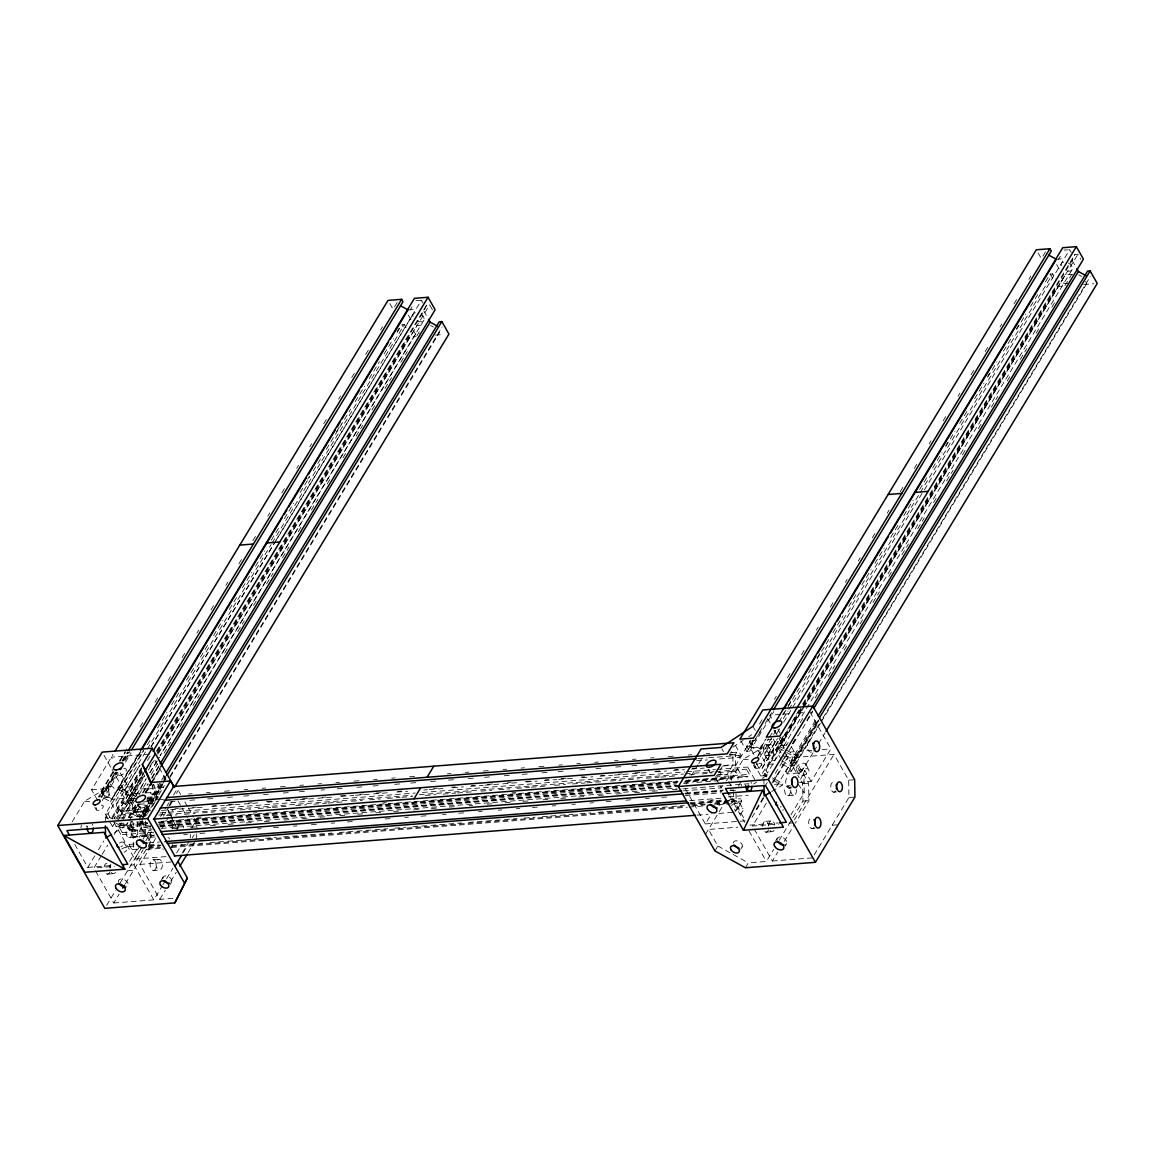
<?xml version="1.0" encoding="UTF-8"?>
<svg xmlns="http://www.w3.org/2000/svg" width="1155" height="1155" viewBox="0 0 1155 1155"><rect width="100%" height="100%" fill="white"/><g stroke="black" fill="none" stroke-linecap="round" stroke-linejoin="round"><path stroke-width="0.75" stroke-dasharray="5 3.75" d="M141.863 771.266L113.926 818.794L142.816 771.092M157.86 796.315L145.732 816.311L142.744 816.556L133.691 811.489L127.425 800.444L143.234 772.912M157.253 751.198L423.856 311.056L426.628 305.064L429.617 304.833L432.548 309.988M756.294 763.267L759.225 768.422L762.228 768.191L779.899 737.583M781.213 759.499L775.727 749.826L799 709.993M775.727 749.826L1072.158 260.438L1074.915 254.461L1077.918 254.216L1080.849 259.37M99.749 796.474L103.604 788.851L100.009 796.344M142.931 839.295L145.602 834.892L139.524 826.042L143.105 818.563M143.826 817.061L145.256 814.058L145.342 819.27M141.95 821.422L139.524 826.042M144.823 815.43L146.252 812.427M757.175 757.362L762.199 746.866L750.187 747.805L754.114 754.706M811.113 781.502L804.847 770.457L799.116 782.44L811.113 781.502L830.878 748.873L809.973 712.058M141.444 767.815L123.614 798.336L111.616 799.274L102.521 794.322L100.961 791.55L113.075 771.554M144.736 774.904L117.579 820.83L144.62 776.189M158.596 753.103L416.926 325.522L422.08 325.132M760.452 731.274L754.85 740.499L749.249 740.947L750.822 743.705L759.903 748.671L771.915 747.733L776.694 738.752M1068.476 263.095A6.165 3.898 31.2 0 1 1072.172 269.606L767.44 772.969L765.881 770.212L768.797 764.307L802.35 708.91M804.097 707.105L1065.228 274.919L1075.522 274.11M72.231 821.768L84.676 801.209L102.607 790.482M97.814 800.733L91.591 789.789L113.031 754.388M119.6 760.77L127.05 748.469M140.102 726.914L142.902 722.308M155.015 702.298L157.816 697.678M168.067 680.743L171.806 674.592M182.057 657.671L185.782 651.507M196.971 633.041L198.833 629.966M210.946 609.956L213.747 605.336M225.86 585.34L227.737 582.25M238.912 563.784L242.651 557.634M252.902 540.699L256.627 534.548M267.816 516.083L269.678 513.008M281.791 492.997L284.592 488.377M296.705 468.367L298.582 465.292M309.757 446.826L311.619 443.751M323.747 423.741L327.471 417.59M338.66 399.11L340.523 396.035M351.712 377.57L355.437 371.419M365.687 354.484L369.427 348.334M380.601 329.868L382.478 326.778M394.591 306.782L397.392 302.162M113.291 772.32L98.377 796.95L101.38 796.719L110.418 801.772L116.684 812.817M119.817 761.549L125.404 752.309M91.591 789.789L105.192 788.721L115.457 771.8M121.982 761.03L127.57 751.79M102.521 794.322L115.572 772.767M123.036 760.452L127.685 752.757M101.38 796.719L116.294 772.089M122.82 761.318L128.407 752.078M101.496 797.686L116.41 773.056M123.874 760.755L129.461 751.515M100.961 791.55L106.563 791.117L117.738 772.652M125.202 760.337L129.865 752.641M102.232 800.559L119.008 772.854M125.534 762.083L131.136 752.858M139.885 765.058L124.971 789.674L119.369 790.121L117.998 787.724L139.437 752.324M111.616 799.274L140.506 751.573M110.418 801.772L140.246 752.526M133.403 798.986L124.697 798.076L118.618 789.226L119.6 787.595L137.878 797.701L131.612 786.656L141.863 769.735M119.369 790.121L143.595 750.1M307.663 479.238L309.526 476.163M336.553 431.537L341.216 423.842M397.147 331.499L399.009 328.424M410.198 309.959L412.061 306.884M127.974 822.461L126.112 825.536L112.497 826.605L105.394 814.087L143.61 750.981M147.335 744.831L151.074 738.666M157.6 727.895L166.912 712.505M171.575 704.81L179.963 690.964M186.489 680.194L195.816 664.804M200.479 657.108L208.867 643.263M213.531 635.568L222.843 620.177M229.369 609.392L237.757 595.547M242.42 587.852L251.747 572.461M255.472 566.311L264.798 550.921M271.324 540.15L279.712 526.29M284.375 518.595L293.688 503.205M300.213 492.434L309.54 477.044M313.265 470.894L322.591 455.503M326.316 449.353L350.557 409.332M355.22 401.637L364.532 386.246M369.196 378.551L379.446 361.63M384.11 353.935L393.436 338.545M397.161 332.38L400.886 326.23M105.293 820.656L106.231 815.56L112.324 818.924M105.394 814.087L107.993 813.885L146.209 750.779M147.147 749.249L271.122 544.554M272.06 543.023L404.423 324.483L407.354 329.637M151.074 746.592L275.049 541.912M275.973 540.367L421.402 300.286L422.961 303.043M116.669 803.649L139.972 765.173M151.161 746.708L413.1 314.261M141.69 768.248L110.923 819.039L107.993 813.885M112.237 818.635L124.697 798.076M147.465 760.495L151.19 754.345M156.286 751.371L426.628 305.064M115.731 819.169L145.487 770.039M127.425 800.444L143.278 774.283M74.728 844.377L87.794 867.376L94.912 855.638M98.478 849.762L103.806 840.956M112.497 826.605L144.202 774.269M157.253 752.728L408.928 337.202L415.742 336.668M149.977 766.53L153.702 760.365M157.427 754.215L429.617 304.833M148.345 770.039L153.933 760.799M127.44 809.612L146.093 778.831M149.818 772.666L159.13 757.29M423.871 320.209L160.069 755.745L415.583 334.185L419.785 333.853M121.939 818.967L146.18 778.946M149.905 772.796L159.231 757.406M101.279 855.826L93.902 868.011L114.778 866.38M102.203 854.31L107.733 845.171M114.186 834.516L134.485 801.021M138.918 794.77L147.306 780.91M151.031 774.76L157.556 763.989M164.082 753.219L170.608 742.434M179.935 727.044L183.659 720.893M192.986 705.503L199.512 694.733M224.676 653.181L228.401 647.017M237.728 631.641L244.254 620.856M253.566 605.465L257.305 599.315M266.617 583.925L273.143 573.154M282.47 557.764L288.995 546.994M298.322 531.603L302.047 525.438M311.374 510.048L317.899 499.278M327.212 483.887L330.936 477.737M343.064 457.727L346.789 451.576M356.115 436.186L362.641 425.415M371.953 410.025L375.693 403.86M385.005 388.47L391.531 377.699M400.857 362.309L407.383 351.539M416.71 336.148L420.434 329.998M153.341 832.235L120.986 834.762L122.271 832.64L119.34 827.485L120.827 825.031L147.782 822.938M142.455 793.023L148.042 783.783M151.767 777.633L159.231 765.317M128.479 816.989L135.944 804.674M143.393 792.359L148.057 784.664M151.781 778.513L159.246 766.198M129.346 817.206L132.738 811.619L132.608 801.296L131.049 798.538L134.644 798.249M114.547 832.654L123.527 827.298L124.509 825.666L119.947 823.14M133.691 811.489L138.355 803.793M144.88 793.023L150.482 783.783M151.406 782.253L159.794 768.393M120.495 814.925L132.507 813.986L138.095 804.746M145.559 792.446L160.473 767.815M128.912 820.916L139.163 803.995M145.689 793.225L151.276 783.985L153.644 788.057L151.421 783.133M152.215 782.44L160.603 768.595M164.255 775.77L142.816 811.157L145.732 816.311M140.347 817.523L162.725 780.592M163.663 779.048L165.526 775.972M165.916 777.098L145.415 810.954L147.19 814.087M142.744 816.556L162.306 784.231M163.245 782.686L166.046 778.08M142.527 817.408L163.028 783.552M143.162 821.71L137.561 822.143L138.918 824.54L140.78 821.465M141.719 819.92L163.158 784.519M134.355 843.987L128.956 844.421L127.671 846.543L134.861 845.98M158.784 794.77L164.385 785.53M169.973 776.304L442.163 326.923M152.474 806.32L156.214 800.155M170.189 777.07L439.593 332.308L436.792 332.524M150.612 826.561L141.617 827.254L135.684 837.043L153.658 835.643M128.956 844.421L131.887 849.575L133.374 847.12L133.143 836.783L126.877 825.738L120.827 825.031M129.591 861.327L136.709 849.575M140.145 845.561L137.373 850.138L135.814 847.38M155.015 836.956L147.826 837.519L146.468 835.123L149.24 830.561L147.667 827.803L141.617 827.254M106.621 905.347L115.717 890.332M120.25 882.824L139.654 850.787M113.869 822.245L134.788 859.046L141.502 847.958M145.848 840.782L151.392 831.643M160.603 816.426L166.147 807.287M167.071 805.757L168.904 802.711M173.524 795.102L176.282 790.54L178.289 790.381L180.642 794.525M169.063 805.613L171.835 801.036M176.441 793.427L178.289 790.381M130.443 865.153L133.922 864.878L143.148 849.661M148.677 840.522L153.283 832.914M163.433 816.166L168.962 807.027M169.886 805.511L174.492 797.888M95.634 871.058L113.767 902.979L119.153 894.086M125.447 883.705L147.522 847.25M148.461 845.705L150.323 842.616L150.035 825.262M172.889 898.359L159.794 899.384L139.928 864.416L155.607 838.53M162.061 827.875L168.514 817.22M172.557 819.039L170.363 814.174L173.12 809.612M176.6 852.967L181.985 844.06M191.874 827.745L194.56 823.298L197.707 828.828M161.556 879.648L163.028 877.194M113.767 902.979L153.788 899.861L162.018 886.275M162.927 884.773L165.67 880.24M166.58 878.724L172.976 868.17M182.115 853.083L189.434 841.013M183.327 852.549L187.817 845.142M192.308 837.722L194.112 834.762M159.794 899.384L165.281 890.332M170.752 881.279L176.239 872.227M188.121 852.607L195.44 840.537M170.175 884.412L171.647 881.958M686.229 784.173L690.719 776.752M691.614 775.265L697.909 764.884M698.804 763.412L704.189 754.504M720.388 769.721L722.222 766.675M729.469 754.72L731.317 751.674L732.891 754.432L733.006 764.754L727.073 774.543L716.288 775.38M684.02 782.253L727.145 778.874L721.095 778.167L719.623 780.621L692.654 782.729M754.821 779.567L747.718 767.05L746.433 769.172L749.35 774.326L747.877 776.766L741.828 776.059L735.547 765.014L735.331 754.677L736.803 752.237L739.734 757.391L718.165 759.066M759.499 724.012L762.3 719.392M774.428 699.396L776.29 696.306M787.465 677.841L791.204 671.69M801.455 654.755L805.179 648.605M816.368 630.139L818.231 627.064M830.358 607.054L833.145 602.434M845.272 582.423L847.135 579.348M858.309 560.882L860.186 557.807M872.299 537.797L876.024 531.647M887.213 513.181L889.076 510.091M900.265 491.626L903.99 485.475M914.24 468.54L917.98 462.39M929.154 443.924L931.031 440.849M943.144 420.839L945.945 416.219M958.058 396.208L959.921 393.133M971.11 374.668L974.834 368.517M985.085 351.582L988.824 345.432M1000.013 326.952L1001.876 323.876M1013.989 303.88L1016.79 299.261M1028.903 279.25L1030.765 276.175M1042.893 256.165L1045.679 251.545M683.515 790.843L721.254 787.898L722.539 785.775M739.734 757.391L741.019 755.269L734.797 744.311M740.774 740.745L746.996 751.688L749.595 751.486L746.679 746.332L750.404 740.182M726.307 780.939L750.49 741.019M750.822 743.705L752.685 740.629M746.679 746.332L749.667 746.101L753.407 739.951M746.996 751.688L753.522 740.918M730.826 779.784L743.271 759.225L761.203 748.498L762.199 746.866M750.187 747.805L762.762 727.044M765.115 723.579L771.641 712.808M685.305 788.663L705.344 823.948L711.624 813.568M717.024 804.674L721.514 797.253M749.595 751.486L773.836 711.48M705.517 834.358L718.352 813.149M719.262 811.676L726.437 799.809M759.903 748.671L765.505 739.431M764.985 762.199L758.72 751.154L766.169 738.854M738.507 785.992L741.048 781.791M782.57 714.887L784.433 711.798M788.172 705.647L791.897 699.497M817.061 657.946L819.862 653.326M945.7 445.556L947.576 442.481M987.655 376.313L989.517 373.224M1016.544 328.598L1018.421 325.522M1058.5 259.341L1060.362 256.266M758.359 755.774L768.609 738.854M769.533 737.309L773.273 731.158M778.86 721.918L799.361 688.062M804.024 680.367L813.351 664.977M817.076 658.826L829.203 638.816M832.928 632.651L843.179 615.731M848.766 606.49L857.169 592.645M861.818 584.95L871.144 569.559M874.869 563.409L884.196 548.019M890.722 537.248L899.11 523.388M903.773 515.693L913.085 500.303M919.611 489.532L928.014 475.687M932.663 467.992L941.989 452.601M945.714 446.436L955.041 431.046M959.704 423.351L968.092 409.505M974.618 398.735L983.945 383.344M987.669 377.194L996.982 361.804M1003.507 351.019L1012.834 335.629M1016.559 329.478L1025.885 314.088M1030.549 306.393L1038.937 292.547M1045.463 281.777L1050.126 274.082L1052.725 273.879L1055.656 279.034M733.454 791.651L733.642 800.256L732.169 802.711L729.238 797.556M760.019 757.117L775.871 730.956M783.321 718.641L787.984 710.946M788.923 709.401L919.423 493.95M920.347 492.405L1052.725 273.879M764.971 753.046L773.359 739.186M777.084 733.035L779.885 728.415M783.61 722.265L923.336 491.294M924.375 489.879L1069.689 249.668L1071.263 252.44M717.89 804.818L737.655 803.274L740.427 798.697L741.784 801.094L735.056 812.182M759.225 768.422L776.925 739.186M771.915 747.733L777.503 738.493M762.228 768.191L780.867 737.41M802.725 703.843L1074.915 254.461M714.916 850.932L717.89 846.038L708.477 829.463L737.857 827.168M753.695 763.469L760.799 775.987L1057.229 286.599L1064.029 286.065M803.288 707.365L1065.228 274.919M778.484 743.849L781.487 743.618L1077.918 254.216M765.881 770.212L803.158 708.65M763.975 783.884L763.83 775.207L764.827 773.576L770.919 776.94M786.281 745.697L788.143 742.607M800.256 722.611L803.995 716.447M815.185 697.981L818.909 691.831M828.222 676.44L834.747 665.67M844.074 650.279L847.799 644.115M859.926 624.119L863.651 617.954M872.978 602.564L879.504 591.793M888.816 576.403L892.555 570.252M901.867 554.862L908.393 544.092M917.72 528.701L924.245 517.916M933.558 502.541L937.297 496.376M946.609 480.985L953.135 470.215M962.462 454.825L966.186 448.674M978.314 428.664L982.039 422.513M991.365 407.123L997.877 396.338M1007.203 380.948L1010.928 374.798M1020.255 359.407L1026.781 348.637M1036.107 333.246L1039.832 327.096M1051.945 307.086L1055.684 300.935M1064.997 285.545L1071.522 274.76M765.505 785.472L767.281 782.527M792.243 743.95L795.983 737.785M784.534 757.218L780.794 763.368L789.89 768.335L791.449 771.092L785.848 771.526L787.219 773.922L800.819 772.868L812.932 752.858M792.922 743.372L797.585 735.677M806.897 720.287L812.499 711.047M775.337 773.388L812.629 711.827M756.178 809.251L763.296 797.513M772.002 783.133L790.857 751.992L811.734 750.36M752.035 817.365L764.018 797.571M773.244 782.339L787.999 757.983L834.011 754.388L848.651 780.159L848.939 797.513L814.174 854.917M781.993 760.871L791.031 765.938L794.034 765.707L791.103 760.553L817.206 717.457M766.328 803.187L752.497 826.027L778.6 823.991M776.478 786.44L794.005 757.521L808.63 783.278L808.919 800.646L795.217 823.284M785.848 771.526L817.552 719.204M791.103 760.553L793.716 760.351L817.942 720.33M791.031 765.938L818.996 719.767M740.716 849.3L742.203 846.846M789.89 768.335L818.78 720.619M787.219 773.922L818.909 721.601M771.656 791.565L782.123 785.313L783.104 783.682L772.435 777.791M794.034 765.707L821.999 719.536M822.938 717.991L1090.464 276.305M791.449 771.092L820.353 723.391M821.292 721.846L1087.88 281.704L1085.079 281.921M813.871 751.313L817.596 745.163M818.534 743.618L825.06 732.848M745.394 867.766L748.353 862.872L766.357 861.471L773.677 849.401M804.847 770.457L803.851 772.089L804.198 792.922L790.857 814.939M775.698 840.854L777.171 838.415M779.163 840.349L791.955 819.213M792.864 817.711L802.927 801.108L802.638 783.754L800.054 779.206M794.366 819.862L834.011 754.388M754.229 829.073L772.363 861.009L777.849 851.942M784.245 841.389L794.293 824.785M785.169 846.095L786.656 843.655M732.891 747.184L743.026 740.456M748.83 736.616L751.717 734.696M753.71 784.057L756.583 782.152M762.314 778.34L768.061 774.543M772.623 779.105L776.925 776.261L775.366 773.489M415.8 300.719L421.402 300.286M1064.087 250.115L1068.288 249.783M408.047 309.887L416.623 309.208M1056.334 259.269L1064.91 258.605M404.423 324.483L401.825 324.685L404.495 329.377M1068.072 283.249L1063.87 283.581L1062.311 280.809M435.348 335.138L443.852 334.474M1083.65 284.534L1093.843 283.74M149.63 754.172L111.356 757.16L113.97 761.766M789.082 713.689L769.952 715.176L772.565 719.782M797.787 713.01L804.746 712.462M105.841 786.945L111.833 786.483M117.998 787.724L131.612 786.656M767.656 739.503L771.858 739.171M163.649 787.277L133.633 789.616L136.304 794.308M139.221 793.427L132.262 793.976L120.062 772.493M146.18 792.893L160.097 791.796M130.197 794.467L133.186 794.221L134.659 796.806M766.429 744.816L770.428 744.499M106.015 797.744A5.428 3.147 85.5 0 0 108.628 789.933A5.428 3.147 85.5 0 0 103.142 789.37A5.428 3.147 85.5 0 0 106.015 797.744L112.021 797.282A5.428 3.147 85.5 0 0 114.619 789.457A5.428 3.147 85.5 0 0 109.147 788.894A5.428 3.147 85.5 0 0 112.021 797.282M152.041 794.164L156.041 793.846M785.053 745.091L778.196 745.625L784.288 748.989M147.219 797.268L158.004 796.43M188.554 794.048L192.149 793.759M206.528 792.633L210.123 792.359M224.503 791.233L229.888 790.814M244.268 789.688L247.863 789.414M262.243 788.288L265.838 788.013M280.217 786.887L285.603 786.468M299.982 785.342L303.577 785.068M317.957 783.942L321.552 783.653M335.932 782.541L339.527 782.253M353.906 781.141L359.292 780.708M373.671 779.596L377.266 779.307M391.646 778.181L395.241 777.907M409.606 776.781L415.006 776.362M447.36 773.836L450.955 773.561M465.321 772.435L468.916 772.161M483.295 771.035L488.695 770.616M503.075 769.49L506.67 769.201M521.035 768.089L524.63 767.801M539.01 766.689L544.409 766.256M558.789 765.144L562.384 764.855M576.749 763.729L580.344 763.455M594.724 762.329L598.319 762.055M614.503 760.784L618.098 760.51M632.464 759.384L636.059 759.109M650.438 757.983L654.033 757.709M668.413 756.583L673.813 756.164M688.178 755.038L691.773 754.749M706.153 753.638L709.748 753.349M147.32 798.249L158.105 797.412M731.418 752.656L736.803 752.237M147.58 798.538L158.018 797.73M134.11 800.141L126.92 800.704L128.277 803.1L133.662 802.682M146.685 799.159L157.47 798.322M146.988 800.17L159.563 799.188M729.296 754.706L732.891 754.432M147.638 800.559L156.618 799.866M158.423 799.722L163.808 799.303M729.931 755.096L735.331 754.677M142.541 801.989L155.232 800.992M697.894 758.633L706.99 757.925M708.665 757.796L741.019 755.269M822.187 749.552L830.878 748.873M139.466 804.255L153.846 803.129M170.016 801.859L177.206 801.31M189.781 800.328L195.181 799.895M207.756 798.914L214.946 798.365M227.521 797.369L232.92 796.95M243.705 796.113L250.895 795.55M263.47 794.568L270.66 794.005M283.235 793.023L288.635 792.604M299.419 791.767L306.609 791.204M320.975 790.078L324.569 789.803M337.159 788.822L344.349 788.259M356.924 787.277L362.324 786.858M373.108 786.006L380.284 785.443M394.664 784.332L400.063 783.913M410.848 783.061L418.038 782.498M430.613 781.516L435.998 781.098M448.588 780.116L455.777 779.553M468.353 778.571L473.752 778.152M484.523 777.315L491.712 776.752M504.302 775.77L509.687 775.351M522.277 774.37L529.466 773.807M542.042 772.825L547.427 772.406M558.212 771.554L565.401 770.991M579.781 769.88L585.181 769.461M595.951 768.609L603.141 768.046M615.731 767.064L621.116 766.646M631.901 765.808L639.09 765.245M653.47 764.119L658.855 763.7M669.64 762.863L676.83 762.3M696.609 760.755L707.38 759.918M766.617 755.615A5.428 3.147 85.5 0 0 769.216 747.79A5.428 3.147 85.5 0 0 763.744 747.227A5.428 3.147 85.5 0 0 766.617 755.615L770.616 755.298A5.428 3.147 85.5 0 0 773.215 747.487A5.428 3.147 85.5 0 0 767.743 746.924A5.428 3.147 85.5 0 0 770.616 755.298M149.341 808.904L120.596 811.142L121.954 813.539L150.713 811.301M132.738 811.619L150.699 810.218M724.026 765.462L733.006 764.754M135.121 804.992L135.279 811.878L149.645 810.752M174.809 808.789L178.404 808.514M192.784 807.388L196.379 807.114M212.549 805.843L216.144 805.569M228.733 804.587L234.119 804.154M248.498 803.043L252.093 802.754M266.473 801.642L271.858 801.209M286.238 800.097L289.833 799.809M302.422 798.827L307.808 798.408M322.187 797.282L325.782 797.008M340.162 795.882L345.547 795.463M359.927 794.337L363.522 794.062M376.097 793.081L381.497 792.662M397.667 791.392L401.261 791.117M433.616 788.591L437.211 788.302M451.591 787.19L455.185 786.901M471.356 785.645L474.95 785.357M487.526 784.375L492.925 783.956M507.305 782.83L510.9 782.556M525.265 781.43L530.665 781.011M545.044 779.885L548.639 779.611M561.215 778.629L566.614 778.21M580.979 777.084L584.574 776.795M600.759 775.539L604.354 775.25M618.734 774.139L622.328 773.85M634.904 772.868L640.289 772.45M654.668 771.323L660.068 770.905M674.448 769.779L678.043 769.504M692.408 768.378L696.003 768.104M722.972 765.996L735.547 765.014M161.498 810.449L168.673 809.886M170.478 809.756L186.648 808.486M188.453 808.356L204.623 807.085M211.813 806.522L224.388 805.54M226.192 805.396L242.362 804.14M244.167 803.995L260.337 802.739M267.527 802.176L278.312 801.339M285.502 800.776L298.077 799.794M299.881 799.65L316.051 798.394M317.856 798.249L334.026 796.979M341.216 796.416L353.791 795.434M355.596 795.304L371.766 794.034M373.57 793.904L389.74 792.633M396.93 792.07L407.715 791.233M423.885 789.962L427.48 789.688M429.285 789.544L445.455 788.288M452.644 787.724L463.429 786.887M470.619 786.324L483.194 785.342M484.999 785.198L501.169 783.942M502.959 783.797L519.144 782.527M526.334 781.964L537.118 781.126M544.308 780.563L556.883 779.582M558.673 779.452L574.858 778.181M582.048 777.618L592.833 776.781M600.023 776.218L612.598 775.236M614.388 775.092L630.572 773.836M632.363 773.691L648.547 772.435M655.722 771.872L666.507 771.02M673.697 770.472L684.482 769.62M691.672 769.057L704.261 768.075M768.797 764.307L773.937 763.903M160.025 812.932L415.223 793.009M422.412 792.446L684.814 771.959M686.604 771.814L715.364 769.577M717.154 769.432L747.718 767.05M119.182 818.101L126.371 817.552M128.176 817.408L144.346 816.137M158.726 815.026L412.147 795.261M419.323 794.683L683.529 774.081M685.319 773.908L714.079 771.699M715.869 771.554L746.433 769.172M166.464 815.675L177.249 814.824M184.425 814.261L195.209 813.423M202.399 812.86L214.989 811.878M222.179 811.315L232.964 810.478M240.139 809.915L250.924 809.077M258.114 808.514L270.703 807.533M272.493 807.388L288.678 806.132M295.853 805.569L306.638 804.732M313.828 804.169L326.417 803.187M328.208 803.043L344.392 801.772M351.568 801.224L362.352 800.372M369.542 799.809L380.327 798.971M387.517 798.408L400.092 797.426M401.897 797.297L412.681 796.445M425.257 795.463L436.041 794.626M443.231 794.062L455.806 793.081M457.611 792.936L473.781 791.68M480.971 791.117L491.756 790.28M498.946 789.717L509.73 788.865M516.92 788.316L529.495 787.335M531.3 787.19L547.47 785.92M554.66 785.357L565.445 784.519M572.635 783.956L585.21 782.975M587.014 782.845L603.184 781.574M610.374 781.011L621.159 780.174M628.349 779.611L639.134 778.773M646.324 778.21L658.899 777.228M660.703 777.084L676.873 775.828M689.448 774.846L694.848 774.413M702.038 773.864L711.018 773.157M718.208 772.594L734.378 771.338M717.428 774.283L727.073 774.543M119.153 823.587L124.754 823.14L126.112 825.536M197.606 817.394L201.201 817.119M253.32 813.048L256.915 812.759M382.724 802.942L386.319 802.667M512.127 792.835L515.722 792.561M641.516 782.744L645.111 782.455M715.205 776.983L749.35 774.326M146.945 822.504L141.545 822.923L147.595 823.631M161.31 821.378L677.119 781.112M686.113 780.405L741.828 776.059M158.567 822.086L677.971 781.545M685.146 780.982L721.095 778.167M158.379 822.793L677.783 782.238M684.973 781.675L747.877 776.766M138.918 824.54L147.421 823.876M760.799 775.987L767.599 775.453M126.877 825.738L146.642 824.208M159.231 823.212L676.83 782.816M119.34 827.485L148.533 825.377M158.885 824.396L676.484 783.985M683.673 783.422L690.863 782.859M128.855 827.933L134.846 827.456M174.867 824.338L180.873 823.876M159.592 825.854L677.191 785.443M159.939 825.998L677.537 785.602M160.242 826.821L677.855 786.411M130.298 830.041L134.298 829.738A5.428 3.147 85.5 0 0 136.911 821.912M131.049 820.945A6.165 3.581 85.5 0 0 134.312 830.474L152.287 829.073M161.267 828.366L677.075 788.1M122.271 832.64L151.031 830.387M172.586 828.713L179.79 828.178M190.561 827.298L195.96 826.908M210.326 825.767L215.74 825.363M228.3 824.352L235.505 823.818M246.275 822.952L253.479 822.418M264.25 821.552L269.649 821.162M284.014 820.007L289.414 819.617M301.989 818.606L309.194 818.072M319.964 817.206L327.168 816.672M339.729 815.661L345.128 815.271M357.704 814.261L363.103 813.856M375.678 812.846L382.882 812.312M393.653 811.445L399.053 811.055M413.418 809.9L420.622 809.366M431.393 808.5L436.792 808.11M449.367 807.1L456.557 806.565M469.132 805.555L472.742 805.309M487.107 804.154L494.311 803.62M505.082 802.754L510.481 802.35M523.056 801.353L530.246 800.819M542.821 799.809L548.221 799.404M560.796 798.394L567.986 797.86M578.771 796.993L584.17 796.604M598.535 795.449L603.935 795.059M616.51 794.048L621.91 793.658M634.485 792.648L641.675 792.113M652.445 791.247L657.859 790.857M672.224 789.702L681.219 789.024M683.009 788.865L749.508 783.696M774.529 784.346L783.104 783.682M146.468 835.123L153.658 834.56M685.637 793.037L723.377 790.092M802.638 783.754L808.63 783.278M848.651 780.159L854.657 779.697M133.143 836.783L154.712 835.108M684.901 793.716L722.64 790.771M729.83 790.208L733.425 789.919M787.45 785.949L790.439 785.718M129.013 837.75A4.923 2.859 85.5 0 0 131.381 830.647A4.923 2.859 85.5 0 0 126.4 830.127A4.923 2.859 85.5 0 0 129.013 837.75L135.005 837.288A4.923 2.859 85.5 0 0 137.387 830.171A4.923 2.859 85.5 0 0 132.406 829.665A4.923 2.859 85.5 0 0 135.005 837.288M685.637 794.12L721.586 791.305M730.566 790.612L735.966 790.179M183.775 834.718L187.37 834.43M199.945 833.448L205.345 833.029M219.724 831.903L223.319 831.629M237.685 830.503L241.28 830.228M257.464 828.958L261.059 828.684M273.634 827.702L279.019 827.269M293.399 826.157L296.994 825.868M311.374 824.757L316.773 824.324M331.153 823.212L334.733 822.923M347.323 821.941L352.708 821.523M385.063 818.996L390.448 818.577M404.827 817.451L408.422 817.177M421.012 816.195L426.397 815.776M442.567 814.506L446.162 814.232M458.752 813.25L464.137 812.817M478.517 811.705L482.111 811.416M498.281 810.16L501.876 809.872M516.256 808.76L519.851 808.471M532.441 807.489L537.826 807.071M552.206 805.945L555.8 805.67M571.97 804.4L575.565 804.125M589.945 802.999L593.54 802.725M606.115 801.743L611.515 801.325M625.894 800.198L631.28 799.78M645.659 798.654L649.254 798.365M661.829 797.383L667.229 796.964M685.204 795.564L721.139 792.763M788.894 788.071L791.897 787.84M728.242 796.834L748.252 795.275M148.735 842.876L159.52 842.024M689.694 800.632L725.643 797.831M149.125 844.868L158.235 844.146M690.098 802.638L726.149 799.809M729.642 799.549L740.427 798.697M787.609 795.766A4.923 2.859 85.5 0 0 789.977 788.663A4.923 2.859 85.5 0 0 784.996 788.143A4.923 2.859 85.5 0 0 787.609 795.766L793.601 795.304M833.621 792.186L836.624 791.94M149.544 845.864L160.328 845.012M690.517 803.62L722.857 801.094M724.661 800.964L733.642 800.256M148.389 846.398L160.978 845.417M689.362 804.154L736.082 800.516L737.655 803.274M148.692 847.395L159.477 846.557M172.052 845.576L188.236 844.305M190.026 844.175L202.616 843.193M209.806 842.63L225.976 841.36M227.766 841.23L243.95 839.959M245.741 839.815L258.33 838.833M265.52 838.285L276.29 837.433M283.48 836.87L299.665 835.614M301.455 835.469L317.639 834.213M319.43 834.069L332.005 833.087M339.195 832.524L355.379 831.268M357.169 831.124L373.354 829.853M375.144 829.723L387.719 828.741M394.909 828.178L405.694 827.327M412.884 826.778L429.068 825.507M430.858 825.363L447.028 824.107M448.833 823.963L461.408 822.981M468.598 822.418L484.782 821.162M486.573 821.017L502.743 819.761M504.547 819.617L517.122 818.635M524.312 818.072L535.097 817.235M542.287 816.672L558.457 815.401M560.262 815.271L572.837 814.289M580.027 813.726L590.811 812.875M598.001 812.326L614.171 811.055M615.976 810.911L632.146 809.655M633.951 809.511L646.526 808.529M653.716 807.966L669.886 806.71M671.69 806.565L684.265 805.584M691.455 805.021L705.835 803.909M714.815 803.201L729.195 802.075M731 801.931L741.784 801.094M131.887 849.575L140.867 848.867M148.057 848.304L160.646 847.322M171.431 846.485L685.435 806.349M692.625 805.786L705.2 804.804M714.194 804.111L728.574 802.985M146.367 849.43L162.537 848.174M171.532 847.467L687.326 807.201M689.131 807.056L705.301 805.8M802.927 801.108L808.919 800.646M848.939 797.513L854.945 797.051M134.788 859.046L166.103 856.606M697.317 815.141L708.102 814.289M718.886 813.452L733.266 812.326M153.124 859.739L159.13 859.262M87.794 867.376L112.165 865.485M139.928 864.416L171.027 861.991M705.344 823.948L745.365 820.815L730.552 794.741M127.526 870.827L133.532 870.35M765.693 821.349L771.699 820.887M107.285 874.133L113.277 873.656M153.297 870.538A5.428 3.147 85.5 0 0 155.911 862.713A5.428 3.147 85.5 0 0 150.424 862.15A5.428 3.147 85.5 0 0 153.297 870.538L159.303 870.076A5.428 3.147 85.5 0 0 161.917 862.251A5.428 3.147 85.5 0 0 156.43 861.688A5.428 3.147 85.5 0 0 159.303 870.076M749.869 825.132L777.719 822.952M789.038 823.183L792.518 822.909M832.149 825.248L838.14 824.785M765.881 832.149L771.872 831.687M811.893 828.554L814.896 828.323M772.363 861.009L812.384 857.876M743.271 759.225L748.498 759.773M84.676 801.209L91.649 801.931M1078.741 274.803L1081.773 276.464M430.454 325.421L433.472 327.067M132.507 813.986L138.557 817.292M785.819 749.84L796.474 755.731L790.987 746.072M783.307 750.62L777.214 747.256L783.292 756.106L795.492 757.362L784.823 751.457M763.83 775.207L766.877 776.896M772.984 780.26L782.123 785.313M717.89 846.038L748.353 862.872M118.618 789.226L136.896 799.332M105.249 817.191L108.296 818.866M115.904 823.082L123.527 827.298M749.667 746.101L758.72 751.154M798.119 784.072L804.198 792.922M1072.158 260.438L1075.291 265.968M1056.709 264.524L1059.842 270.053M1038.1 252.916L1041.651 259.168M1050.126 274.082L1052.783 278.774M805.641 763.96L808.774 769.49M777.791 728.993L781.271 735.129M782.152 736.659L786.497 744.325M780.794 737.612L785.241 745.437M793.716 760.351L800.819 772.868M767.685 718.569L770.298 723.16M774.659 730.841L778.152 736.962M779.019 738.507L784.245 747.704M773.864 729.96L775.424 732.718M781.487 743.618L783.682 747.487M796.344 769.533L799.477 775.048M784.851 752.468L799.188 777.69M773.258 739.07L774.832 741.828M752.93 726.293L755.283 730.422M764.827 773.576L766.4 776.333M753.392 765.086L754.951 767.844M721.846 748.801L723.42 751.573M728.718 781.646L731.072 785.79M731.548 805.468A5.428 2.772 -29.6 0 1 739.879 803.288L743.012 808.818A5.428 2.772 -29.6 0 1 737.41 814.968M719.464 771.251L721.023 774.009M729.845 796.257L744.657 822.331M749.09 831.066L766.357 861.471M715.927 778.513L721.254 787.898M708.102 769.273L709.675 772.045M423.856 311.056L426.989 316.571M408.422 315.142L411.555 320.657M414.01 331.427L415.583 334.185M389.798 303.52L392.469 308.212M184.872 801.96L187.457 806.508M188.308 808.024L193.477 817.119M194.343 818.635L196.061 821.667L196.148 826.879M154.857 760.178L166.19 780.116M178 800.92L181.451 806.984M182.302 808.5L187.471 817.596M188.337 819.112L190.055 822.143L190.142 827.341M168.009 810.03L170.363 814.174M176.903 829.001L170.882 816.758M147.046 805.945L150.179 811.46A5.428 2.772 -29.6 0 0 143.956 811.951A5.428 2.772 -29.6 0 0 140.881 817.033L137.748 811.503M137.979 804.039L144.88 816.166M137.546 804.385L139.12 807.143M115.269 771.93L116.828 774.687M124.971 789.674L126.53 792.446M103.993 755.24L111.111 767.772M112.006 769.346L144.043 825.738L144.274 839.613M135.279 811.878L139.972 820.166M105.192 788.721L106.563 791.117M124.033 842.587L127.18 848.117A3.941 2.021 -29.6 0 1 124.018 852.275M133.922 864.878L153.788 899.861M94.797 807.056L96.356 809.828M173.293 820.656L177.697 830.387M167.215 808.644L170.16 815.141M196.263 833.823L196.35 839.035M190.257 834.285L190.315 837.765M145.371 821.003L145.602 834.892M736.009 793.629L736.082 800.516M776.839 733.483A5.428 2.772 -29.6 0 1 775.669 730.278M712.144 772.854A5.428 2.772 -29.6 0 1 709.921 769.605M777.07 840.32A5.428 3.436 31.2 0 1 783.408 837.924A5.428 3.436 31.2 0 1 785.284 844.854M814.102 827.211A5.428 3.147 85.5 0 1 808.774 824.237A5.428 3.147 85.5 0 1 812.543 818.029M835.643 790.958A4.923 2.859 85.5 0 1 830.792 788.259A4.923 2.859 85.5 0 1 834.213 782.599M709.935 802.249A5.428 3.436 31.2 0 1 716.374 800.877A5.428 3.436 31.2 0 1 719.089 807.316M811.445 752.078A5.428 3.147 85.5 0 1 807.374 746.448A5.428 3.147 85.5 0 1 811.272 741.64M734.681 810.998A5.428 2.772 -29.6 0 1 743.012 808.818M739.879 803.288A5.428 2.772 -29.6 0 1 734.277 809.453M768.566 829.738A5.428 3.147 85.5 0 1 764.278 831.268M762.618 826.431A5.428 3.147 85.5 0 1 765.289 821.349A5.428 3.147 85.5 0 1 768.826 825.666M774.095 830.33A5.428 3.147 85.5 0 1 769.62 829.867M768.624 825.955A5.428 3.147 85.5 0 1 771.28 820.887A5.428 3.147 85.5 0 1 774.817 825.204M750.967 782.195A5.428 3.147 85.5 0 1 751.486 783.379M733.382 842.905A4.923 3.119 31.2 0 1 739.792 841.981A4.923 3.119 31.2 0 1 740.947 847.943M741.625 785.775A5.428 3.147 85.5 0 1 741.698 784.389M783.538 809.828A3.941 2.021 -29.6 0 1 782.614 810.29M780.405 807.071A3.941 2.021 -29.6 0 1 781.242 806.493M791.103 786.714A5.428 3.147 85.5 0 1 785.775 783.754A5.428 3.147 85.5 0 1 789.544 777.532M796.286 789.414A4.923 2.859 85.5 0 1 793.225 795.217A4.923 2.859 85.5 0 1 791.002 787.681M759.037 763.368A3.941 2.021 -29.6 0 1 761.665 765.346A3.941 2.021 -29.6 0 1 756.482 768.45A3.941 2.021 -29.6 0 1 755.659 765.39M756.352 764.74A3.941 2.021 -29.6 0 1 758.113 763.686M147.003 800.805A5.428 2.772 -29.6 0 1 147.45 804.963A5.428 2.772 -29.6 0 1 140.52 807.923A5.428 2.772 -29.6 0 1 140.073 803.765M123.657 768.32A5.428 2.772 -29.6 0 1 125.881 771.569A5.428 2.772 -29.6 0 1 119.312 775.496A5.428 2.772 -29.6 0 1 117.074 772.262M118.474 882.29A5.428 3.436 31.2 0 1 124.812 879.908A5.428 3.436 31.2 0 1 126.689 886.838M115.5 872.314A5.428 3.147 85.5 0 1 111.024 871.852M110.028 867.939A5.428 3.147 85.5 0 1 110.894 864.214M109.97 871.707A5.428 3.147 85.5 0 1 105.683 873.252M104.109 867.015A5.428 3.147 85.5 0 1 107.097 863.334A5.428 3.147 85.5 0 1 110.23 867.65M139.38 837.361A5.428 3.436 31.2 0 1 145.819 835.975A5.428 3.436 31.2 0 1 148.533 842.414M167.908 837.62A5.428 2.772 -29.6 0 1 169.568 839.079M172.716 844.608A5.428 2.772 -29.6 0 1 171.503 847.294M163.158 849.474A5.428 2.772 -29.6 0 1 162.913 848.795M153.456 784.245A5.428 3.147 85.5 0 1 154.423 792.474A5.428 3.147 85.5 0 1 149.587 791.983A5.428 3.147 85.5 0 1 150.294 783.913M132.377 821.061A5.428 3.147 85.5 0 1 131.121 829.94A5.428 3.147 85.5 0 1 127.137 822.938M162.942 878.926A4.923 3.119 31.2 0 1 168.688 876.746A4.923 3.119 31.2 0 1 170.391 883.055M157.455 783.927A5.428 3.147 85.5 0 1 158.437 792.171A5.428 3.147 85.5 0 1 153.586 791.666A5.428 3.147 85.5 0 1 154.294 783.61M134.298 829.738A5.428 3.147 85.5 0 1 131.425 821.349M121.809 849.041A3.941 2.021 -29.6 0 1 127.18 848.117M87.029 827.442A5.428 3.147 85.5 0 1 87.116 826.056M92.371 824.179A5.428 3.147 85.5 0 1 92.891 825.349M81.023 827.918A5.428 3.147 85.5 0 1 81.399 825.262M86.885 825.825A5.428 3.147 85.5 0 1 87.217 827.153M172.081 828.958A4.923 2.859 85.5 0 1 174.492 824.338A4.923 2.859 85.5 0 1 177.711 828.265M178.072 828.482A4.923 2.859 85.5 0 1 180.498 823.876A4.923 2.859 85.5 0 1 183.717 827.803M119.514 842.948A3.941 2.021 -29.6 0 1 124.163 842.832A3.941 2.021 -29.6 0 1 120.885 846.745M101.322 805.194A3.941 2.021 -29.6 0 1 102.795 807.778A3.941 2.021 -29.6 0 1 97.626 810.42A3.941 2.021 -29.6 0 1 97.063 807.374M731.418 780.217A6.165 3.581 85.5 0 1 733.916 771.338A6.165 3.581 85.5 0 1 737.987 779.408M137.272 821.58A6.165 3.581 85.5 0 1 134.312 830.474M1072.172 269.606A6.165 3.898 31.2 0 1 1065.098 270.155M1061.272 265.809A6.165 3.898 31.2 0 1 1064.174 262.026M421.517 314.593A6.165 3.898 31.2 0 1 423.611 320.642A6.165 3.898 31.2 0 1 416.796 320.772M412.985 316.427A6.165 3.898 31.2 0 1 415.872 312.63M801.945 775.857A5.428 2.772 -29.6 0 0 809.02 770.168A5.428 2.772 -29.6 0 0 801.397 770.775A5.428 2.772 -29.6 0 0 801.945 775.857M798.812 770.327A5.428 2.772 -29.6 0 0 805.887 764.653A5.428 2.772 -29.6 0 0 798.264 765.245A5.428 2.772 -29.6 0 0 798.812 770.327M140.217 812.312A5.428 2.772 -29.6 0 0 147.291 806.638A5.428 2.772 -29.6 0 0 139.668 807.23A5.428 2.772 -29.6 0 0 140.217 812.312M765.346 756.409A6.165 3.898 31.2 0 0 775.12 759.802A6.165 3.898 31.2 0 0 770.587 751.833A6.165 3.898 31.2 0 0 765.346 756.409M117.059 807.027A6.165 3.898 31.2 0 0 126.819 810.42A6.165 3.898 31.2 0 0 122.3 802.451A6.165 3.898 31.2 0 0 117.059 807.027"/><path stroke-width="1.5" d="M174.549 787.465L152.243 748.209L102.218 752.107L57.75 825.522L104.802 908.35L174.838 902.878L187.355 878.017L177.942 861.442M187.355 878.017L174.838 902.878M743.43 830.301L762.545 790.367L722.525 793.485L743.43 830.301L783.451 827.168L762.545 790.367M114.894 751.313L388.022 300.387L401.622 299.333L402.994 301.729L131.728 749.566M128.508 750.245L401.622 299.333M140.376 750.793L414.428 298.337L428.043 297.268L435.146 309.785L160.155 763.787M142.368 748.498L282.195 517.642M284.058 514.567L286.859 509.947M288.721 506.872L306.436 477.636M308.298 474.546L335.325 429.92M337.202 426.845L339.989 422.225M341.851 419.149L359.566 389.914M361.428 386.838L388.47 342.198M390.332 339.122L408.047 309.887L400.467 305.743M174.809 855.927L153.889 819.112L173.654 786.483L170.521 780.968L150.511 782.527L142.354 764.523L152.243 748.209M153.052 751.27L428.043 297.268M151.421 783.133L145.487 770.039L155.376 753.724M160.733 766.862L430.122 322.101L428.563 319.329M166.118 772.681L439.247 321.769L441.845 321.566L448.949 334.084L174.896 786.541M166.854 775.568L441.845 321.566M57.75 825.522L147.797 818.491L170.521 780.968M122.748 888.152L124.552 885.178M174.983 866.337L181.537 855.523M179.891 866.192L187.211 854.123M414.01 798.812L420.723 787.71M427.061 777.272L433.775 766.184M678.332 786.512L701.056 748.989L721.067 747.429L752.93 726.293L762.805 709.979L812.831 706.066L854.657 779.697L854.945 797.051L815.416 862.309L745.394 867.766L714.916 850.932L678.332 786.512L768.364 779.481L1083.448 259.168L1076.345 246.65L1062.73 247.719L766.299 737.107L779.914 736.053L1076.345 246.65M1049.924 248.715L753.493 738.117L739.893 739.171L1036.324 249.783L1049.924 248.715L1051.281 251.111L773.504 709.733M784.144 708.65L786.945 704.03M788.807 700.955L815.834 656.329M817.697 653.254L835.412 624.003M837.274 620.928L840.075 616.308M841.937 613.233L888.542 536.281M890.418 533.206L1056.334 259.269L1048.769 255.14M748.584 785.212L746.751 788.259L748.108 790.655M813.683 708.549L1078.424 271.483L1076.864 268.725M818.144 715.912L1087.534 271.151L1090.147 270.949L1097.25 283.466L825.984 731.317M819.805 717.255L1090.147 270.949M105.581 838.025L111.559 834.444M765.678 795.145L770.154 792.46M239.807 545.088L253.407 544.034M266.213 543.023L279.828 541.969M888.108 494.484L901.708 493.416M914.515 492.42L928.129 491.351M173.178 786.526L733.916 742.752L727.188 753.84L166.45 797.614M164.227 800.3L696.205 758.763M160.126 808.067L720.864 764.278L714.151 775.38L153.413 819.155M63.929 835.469L103.95 832.336L124.856 869.152L84.835 872.27L63.929 835.469L124.856 869.152M160.516 831.672L681.724 790.973M161.902 834.545L683.096 793.846M143.336 843.294L146.93 843.006M164.905 841.605L686.099 800.92M167.215 843.453L688.409 802.754M174.318 855.971L695.527 815.271M122.603 864.662L127.815 864.258L106.91 827.442L66.889 830.575L69.502 835.166M779.452 822.822L786.411 822.273L765.505 785.472L725.484 788.591L728.964 794.727M1078.424 271.483L1085.96 275.699M430.122 322.101L437.658 326.316M768.364 779.481L815.416 862.309M142.354 764.523L145.487 770.039M147.797 818.491L184.381 882.911M764.004 785.631L764.177 796.04M105.379 825.868L105.553 836.278M784.216 845.085A5.428 3.436 31.2 0 1 777.517 841.374M813.986 819.574A5.428 3.147 85.5 0 1 814.881 824.872M835.989 785.068A4.923 2.859 85.5 0 1 836.35 788.822M717.197 808.024A5.428 3.436 31.2 0 1 710.498 804.328M812.716 743.185A5.428 3.147 85.5 0 1 813.625 748.483M751.948 786.122A5.428 3.147 85.5 0 1 748.873 791.189A5.428 3.147 85.5 0 1 745.625 785.472M738.882 848.102A4.923 3.119 31.2 0 1 733.901 844.781M747.949 786.425A5.428 3.147 85.5 0 1 746.448 790.944M791.493 780.246A5.428 3.147 85.5 0 1 791.882 784.375M777.676 805.252A3.941 2.021 -29.6 0 1 776.564 802.205M119.903 769.62A5.428 2.772 -29.6 0 1 121.16 768.97M125.621 887.069A5.428 3.436 31.2 0 1 118.922 883.358M146.642 843.136A5.428 3.436 31.2 0 1 139.943 839.425M169.439 883.257A4.923 3.119 31.2 0 1 164.024 880.832M93.353 828.092A5.428 3.147 85.5 0 1 90.696 833.174A5.428 3.147 85.5 0 1 87.159 828.857M87.347 828.568A5.428 3.147 85.5 0 1 87.26 829.954M119.081 847.221A3.941 2.021 -29.6 0 1 117.449 844.868M709.011 767.324A5.428 2.772 -29.6 0 0 716.086 761.65A5.428 2.772 -29.6 0 0 708.463 762.242A5.428 2.772 -29.6 0 0 709.011 767.324M774.76 727.997A5.428 2.772 -29.6 0 0 781.834 722.323A5.428 2.772 -29.6 0 0 774.211 722.915A5.428 2.772 -29.6 0 0 774.76 727.997M774.557 846.269A5.428 3.436 31.2 0 0 783.148 849.257A5.428 3.436 31.2 0 0 779.163 842.255A5.428 3.436 31.2 0 0 774.557 846.269M815.026 819.704A5.428 3.147 85.5 0 0 817.899 828.092A5.428 3.147 85.5 0 0 820.512 820.267A5.428 3.147 85.5 0 0 815.026 819.704M707.524 809.222A5.428 3.436 31.2 0 0 716.129 812.21A5.428 3.436 31.2 0 0 712.144 805.194A5.428 3.436 31.2 0 0 707.524 809.222M813.755 743.329A5.428 3.147 85.5 0 0 816.628 751.703A5.428 3.147 85.5 0 0 819.242 743.892A5.428 3.147 85.5 0 0 813.755 743.329M792.027 779.221A5.428 3.147 85.5 0 0 794.9 787.595A5.428 3.147 85.5 0 0 797.499 779.784A5.428 3.147 85.5 0 0 792.027 779.221M730.927 849.676A4.923 3.119 31.2 0 0 738.738 852.39A4.923 3.119 31.2 0 0 735.129 846.023A4.923 3.119 31.2 0 0 730.927 849.676M837.014 784.086A4.923 2.859 85.5 0 0 839.627 791.709A4.923 2.859 85.5 0 0 841.995 784.606A4.923 2.859 85.5 0 0 837.014 784.086M753.623 762.906A3.941 2.021 -29.6 0 0 758.763 758.777A3.941 2.021 -29.6 0 0 753.219 759.21A3.941 2.021 -29.6 0 0 753.623 762.906M138.456 802.436A5.428 2.772 -29.6 0 0 145.53 796.748A5.428 2.772 -29.6 0 0 137.907 797.34A5.428 2.772 -29.6 0 0 138.456 802.436M116.179 769.981A5.428 2.772 -29.6 0 0 123.239 764.292A5.428 2.772 -29.6 0 0 115.616 764.899A5.428 2.772 -29.6 0 0 116.179 769.981M115.962 888.253A5.428 3.436 31.2 0 0 124.552 891.241A5.428 3.436 31.2 0 0 120.568 884.225A5.428 3.436 31.2 0 0 115.962 888.253M136.969 844.319A5.428 3.436 31.2 0 0 145.573 847.308A5.428 3.436 31.2 0 0 141.589 840.306A5.428 3.436 31.2 0 0 136.969 844.319M160.372 884.788A4.923 3.119 31.2 0 0 168.197 887.502A4.923 3.119 31.2 0 0 164.573 881.121A4.923 3.119 31.2 0 0 160.372 884.788M95.028 804.891A3.941 2.021 -29.6 0 0 100.167 800.762A3.941 2.021 -29.6 0 0 94.623 801.195A3.941 2.021 -29.6 0 0 95.028 804.891"/></g></svg>
